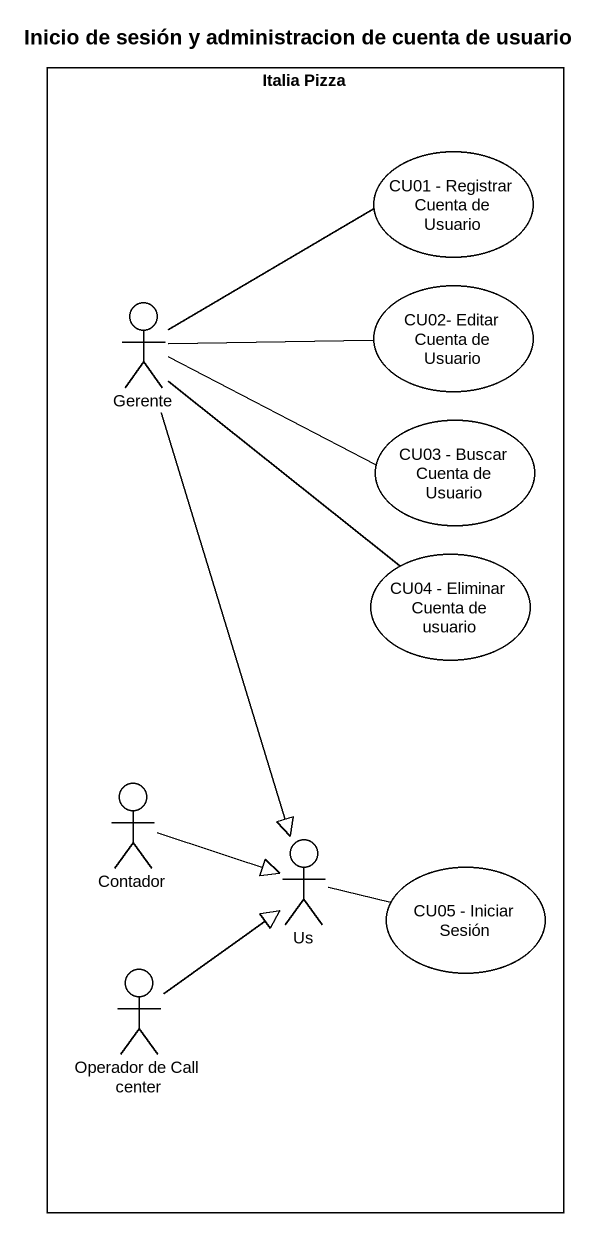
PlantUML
@startuml
title Inicio de sesión y administracion de cuenta de usuario
rectangle "Italia Pizza" as Italia_Pizza #FFFFFF {
  usecase "CU01 - Registrar Cuenta de Usuario" as CU01_Registrar_Cuenta_de #FFFFFF
  actor Gerente #FFFFFF
  usecase "CU02- Editar Cuenta de Usuario" as CU02_Editar_Cuenta_de #FFFFFF
  usecase "CU03 - Buscar Cuenta de Usuario" as CU03_Buscar_Cuenta_de #FFFFFF
  usecase "CU04 - Eliminar Cuenta de usuario" as CU04_Eliminar_Cuenta_de #FFFFFF
  actor Contador #FFFFFF
  actor Us #FFFFFF
  usecase "CU05 - Iniciar Sesión" as CU05_Iniciar_Sesión #FFFFFF
  actor "Operador de Call center" as Operador_de_Call_center #FFFFFF
}
Gerente -right- CU01_Registrar_Cuenta_de
Gerente -right- CU02_Editar_Cuenta_de
Gerente -right- CU03_Buscar_Cuenta_de
Gerente -- CU04_Eliminar_Cuenta_de
Gerente --|> Us
Contador -right-|> Us
Us -right- CU05_Iniciar_Sesión
Operador_de_Call_center -up-|> Us
@enduml
